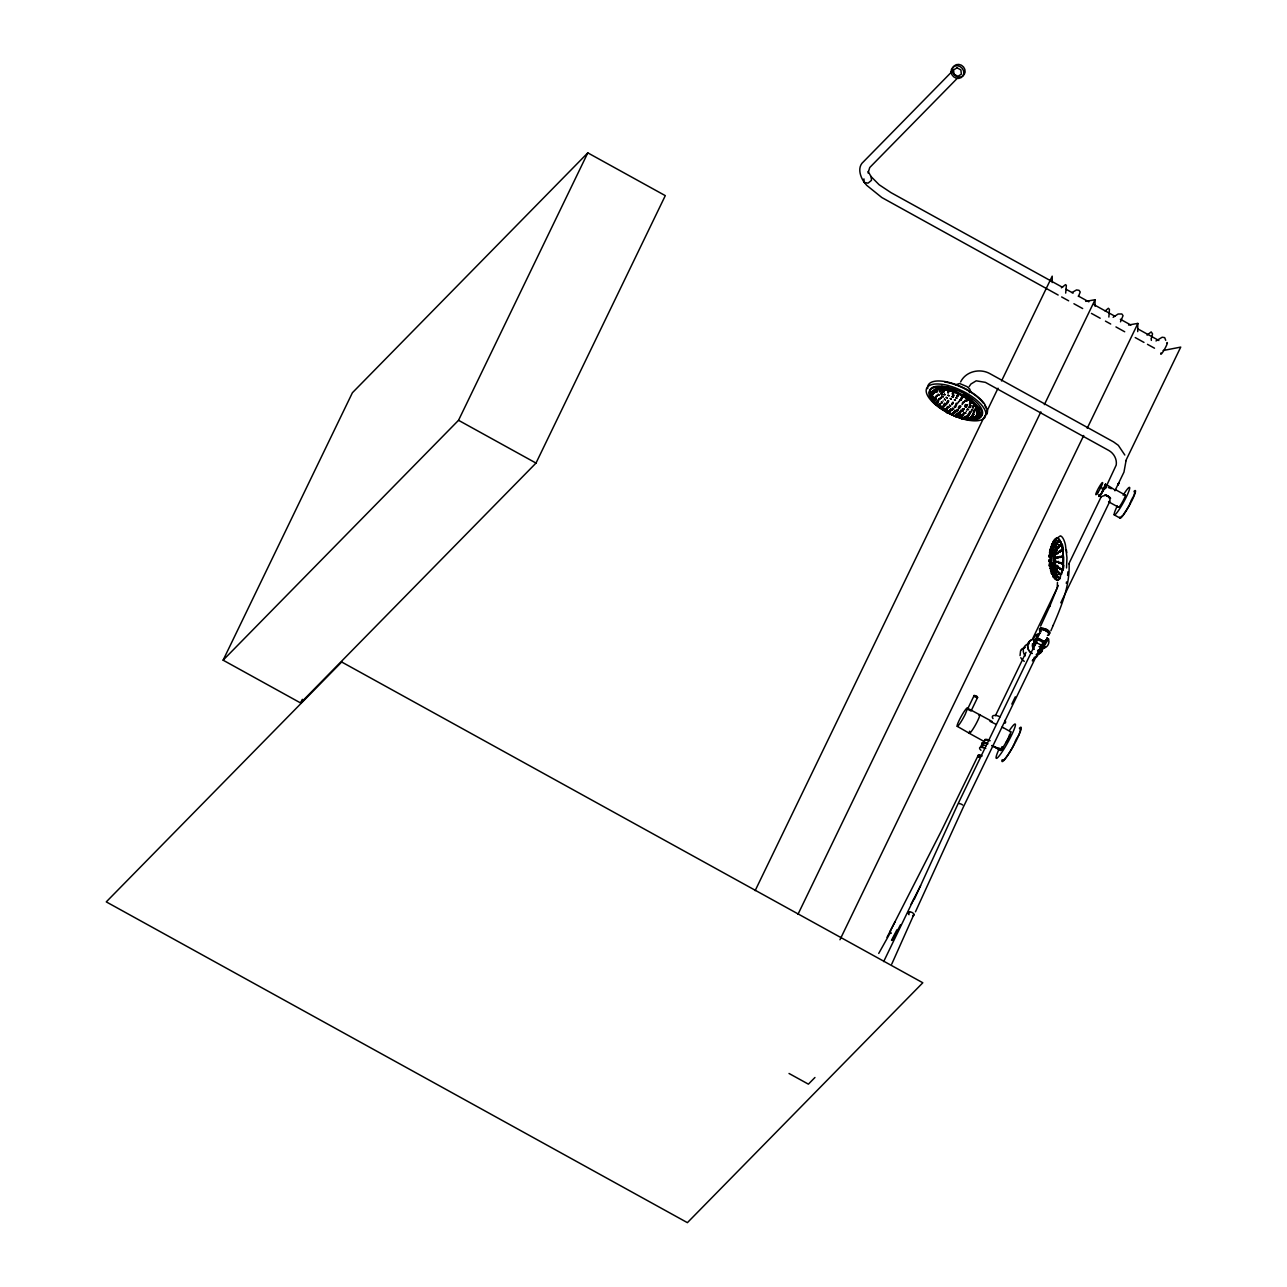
<?xml version="1.0" encoding="UTF-8"?>
<svg xmlns="http://www.w3.org/2000/svg" width="1287" height="1287" viewBox="0 0 1287 1287"><rect width="100%" height="100%" fill="white"/><g stroke="black" fill="none" stroke-linecap="round" stroke-linejoin="round"><path stroke-width="1.5" d="M944.755 390.267L943.242 391.875L943.789 389.511M943.87 391.956L944.755 389.945M1010.504 734.121L1009.523 736.566L1010.842 731.885L1002.171 727.042L1003.007 727.654M1049.661 555.228L1049.677 554.391L1049.532 555.566M1050.61 559.781L1049.854 560.424C1050.465 565.476 1049.661 559.121 1051.318 554.472A5.068 1.544 -89.8 0 1 1052.605 554.44L1053.297 561.695A5.068 1.544 -89.8 0 1 1052.219 564.06L1051.012 563.77M1058.541 572.281C1059.458 571.364 1055.726 571.283 1057.013 572.232M1069.111 564.173C1069.803 585.778 1061.518 606.097 1053.12 625.546M1054.922 564.977L1054.6 563.867L1055.63 565.041M1051.029 564.285L1049.404 563.545M1049.725 557.657L1051.173 557.673M1060.343 574.356C1055.372 573.037 1062.048 575.353 1059.281 573.358M1051.608 566.119C1053.136 565.91 1053.506 565.057 1050.964 567.004M946.588 407.464L947.747 407.963M1049.468 560.038L1050.916 560.054M1053.12 553.169C1054.246 551.303 1051.817 553.683 1052.653 551.447M1059.378 544.691C1056.981 546.653 1062.805 543.516 1059.732 545.897M1050.417 554.037L1051.238 552.879L1051.913 554.005L1049.565 554.263L1050.546 553.008M1055.211 554.214C1054.697 556.354 1054.294 552.799 1055.967 554.198M1049.597 561.904L1049.565 561.18M1053.297 568.436L1051.897 569.144L1053.651 569.658M1058.622 548.085L1058.976 546.782L1057.882 548.053M1049.275 555.164C1047.972 559.7 1050.948 553.41 1049.919 556.145M1054.455 577.026C1050.433 574.099 1056.08 578.635 1053.458 575.82M1053.747 563.159C1053.474 560.955 1052.782 564.462 1054.487 563.175M1050.642 555.711C1050.562 556.402 1048.632 555.003 1050.578 556.724M1126.061 460.569L1123.969 472.104L1114.928 490.797M1050.24 551.64C1049.42 549.549 1053.763 553.635 1050.385 553.024M1051.576 568.001L1052.637 568.886L1050.835 567.857L1052.525 567.873L1051.801 568.822M1051.576 571.525C1049.581 569.868 1055.935 572.345 1051.286 570.414M1057.753 552.734L1057.914 553.78M1056.128 553.41C1057.528 551.286 1055.147 555.276 1057.592 553.442L1056.788 553.249M952.847 396.718C950.466 395.688 954.053 398.713 953.731 394.996M1061.389 549.855L1062.032 550.788L1060.874 551.045M958.381 408.027C961.148 407.689 956.949 409.62 959.169 406.065M1049.742 553.137L1049.677 554.021M984.153 741.215L985.392 739.945L989.446 740.508M1066.537 567.953L1066.955 557.721L1065.427 544.851A23.391 7.223 -89.9 0 0 1060.408 535.842L1056.241 538.706M1035.665 638.32L1035.408 641.891L1036.502 639.623M1050.61 556.113L1049.098 556.386M1049.709 551.56L1049.532 552.686L1050.482 551.512M976.093 409.282C973.197 409.395 978.554 409.716 976.495 407.303M976.077 409.507L976.978 407.561M963.271 396.573C962.805 395.286 960.89 398.793 962.386 398.278M1052.782 570.366L1053.023 571.557M1010.44 732.126L1010.842 731.885M1049.13 560.054L1049.146 561.679L1049.13 560.054L1050.546 561.357M1044.851 646.798L1038.03 650.659L1040.089 650.241L1044.272 641.537L1045.575 641.602L1044.771 641.618L1045.977 639.768L1046.106 640.572M1051.833 546.573L1053.522 546.155C1051.897 547.313 1047.135 546.605 1054.873 545.559M1050.594 555.727L1050.819 553.024M1054.6 550.257C1055.227 548.455 1052.557 551.077 1053.603 549.34M1057.866 552.059C1057.544 551.077 1060.922 553.153 1059.265 551.206M1061.678 569.658C1062.322 568.5 1058.525 569.481 1060.456 569.497M1067.599 575.45L1067.904 571.83M1053.361 543.581C1048.615 545.238 1056.096 543.355 1052.316 544.787L1051.511 547.924M1055.453 569.9L1055.179 568.709L1056.16 569.916M1056.981 569.948L1056.852 568.774M933.542 397.538L932.673 399.115L933.542 397.426M1058.123 542.326C1061.196 540.073 1055.163 543.098 1057.817 541.216M1053.522 546.38L1052.444 547.361M1053.409 545.736L1052.975 546.782L1054.182 545.785M1052.219 282.545L1052.203 276.158L1001.527 380.984M1033.188 645.318L1032.464 643.741L1033.381 648.535L1032.624 647.136L1034.668 642.052M1050.433 562.58L1051.222 562.837L1050.53 561.695M1095.06 306.193L1094.964 299.742L1085.713 301.383M1137.724 331.628L1137.805 323.391L1128.554 325.032M936.083 399.163C934.089 396.299 934.346 404.311 936.099 399.034M936.711 400.997L937.563 401.399M1053.586 558.236C1053.49 558.799 1056.241 557.094 1055.002 558.204M1050.289 563.786C1054.037 564.526 1049.114 564.398 1050.095 563.963M941.103 403.426L940.845 403.571M1052.283 544.546C1051.318 544.095 1057.496 542.133 1054.713 543.886M1058.525 577.509C1057.142 575.353 1059.973 577.654 1057.496 577.541M955.63 404.81C958.123 406.563 954.568 404.166 956.402 403.088M1049.114 555.807L1050.691 555.759M1057.222 574.79C1051.817 573.407 1059.394 575.112 1055.823 573.568M1098.969 495.286L1098.857 496.251M1050.739 561.196C1046.379 561.969 1052.155 558.992 1049.902 560.842M1049.983 555.598L1049.983 554.713L1049.919 555.839M1051.704 552.091C1055.276 553.104 1050.128 550.643 1051.238 550.546M909.024 914.703L908.413 912.483L909.636 911.936A3.121 1.786 24 0 1 913.963 914.333L891.762 964.076M913.834 915.475L912.612 916.022L913.963 914.333M908.268 913.625L909.636 911.936M1053.86 554.52L1054.423 553.667M1059.877 550.707C1061.711 548.809 1058.702 552.332 1061.614 551.045M1054.278 567.438C1052.09 566.36 1058.557 567.567 1053.812 566.489M1056.579 577.622L1055.163 578.394L1054.568 577.332L1055.871 577.847M1052.09 549.066C1050.16 548.552 1049.452 549.694 1051.479 548.214M1062.418 557.319L1062.435 556.016L1061.727 557.271M1051.881 550.128L1052.155 548.326L1050.514 549.308M1060.182 552.01L1059.378 552.091L1060.054 551.174M962.354 408.912L963.287 408.783M1061.437 550.739L1061.888 549.806M934.282 390.621L933.879 393.114L935.182 391.296M935.199 400.836L934.33 400.177M1051.881 573.117C1050.948 574.179 1055.42 573.745 1052.83 573.455C1052.879 569.594 1055.26 572.538 1052.283 573.503M1053.184 565.106C1051.125 563.963 1057.464 565.331 1052.814 564.156M1055.533 557.705C1057.11 558.976 1057.287 555.437 1056.611 558.413M1058.204 556.837L1058.509 558.011L1057.158 557.705M955.276 407.126C952.525 405.502 956.128 409.282 956.128 405.582M943.081 401.19L943.098 400.82M1054.439 542.68L1054.101 543.79L1052.589 543.581M1051.157 568.822L1050.964 567.696L1052.525 567.873M1049.999 549.983C1048.326 551.689 1053.506 548.825 1050.53 551.158M1066.296 583.365L1066.553 581.901M964.703 406.644C970.398 408.832 963.094 400.627 965.813 407.126M1165.716 340.315L1164.687 337.612L1162.161 337.242L1155.983 340.958M1002.09 746.894L1000.53 750.466L1000.98 748.294M1050.835 567.857C1051.849 571.315 1053.039 583.108 1059.7 579.182L1062.901 567.004L1062.885 550.723M1054.246 547.715C1054.954 544.964 1053.86 549.372 1056.064 547.618M1058.332 557.11C1058.155 557.432 1063.593 556.853 1059.507 556.418M936.035 397.426L935.118 396.895L935.955 396.943M1118.258 484.588L1118.805 483.124L1118.435 484.073M1118.258 484.169L1117.776 485.054L1118.805 483.124M960.038 406.016C962.483 406.161 959.298 406.065 960.504 406.724M1046.54 640.443L1047.071 637.966L1048.535 639.012L1048.921 641.537A8.06 7.32 44.5 0 1 1044.899 647.779L1037.612 650.659M1054.568 551.64L1055.308 551.721M943.162 394.723L944.095 394.836M1053.554 560.456L1054.97 560.456M973.149 411.953C975.305 413.03 971.878 409.926 975.031 410.119M1050.047 556.563L1050.691 557.528L1049.967 556.37M956.675 396.171L957.383 395.334L957.834 396.525M944.594 410.859A28.974 11.599 25.8 0 0 969.513 419.819C974.195 420.479 982.464 419.691 982.013 413.272A29.086 11.647 25.8 0 0 980.324 408.832L970.495 399.034L954.021 390.411A29.086 11.647 25.8 0 0 946.074 388.095L941.441 387.387A28.974 11.599 25.8 0 0 929.825 396.846M1052.042 548.503L1051.157 548.809M1056.53 576.399C1057.978 579.182 1055.581 574.983 1058.107 576.351M1058.879 542.374L1059.024 541.135M961.083 400.016C959.169 398.166 961.373 402.236 961.968 398.326M976.431 412.049C978.152 413.352 976.013 409.041 978.313 410.569M1044.771 644.61L1045.575 641.376M1054.053 571.299L1054.423 572.586M973.422 408.108L972.216 407.866M969.111 407.207C971.588 406.708 967.663 408.687 969.883 405.469M974.13 414.141C971.058 418.339 973.953 412.644 973.873 414.205M1061.598 574.211L1062.531 570.672A20.978 6.435 -89.8 0 0 1063.657 557.496L1060.938 541.891L1058.316 538.545L1056.884 538.384A20.882 6.403 -89.8 0 0 1053.056 543.951M1056.128 543.918C1053.683 545.302 1060.729 543.645 1055.533 545.012M1002.364 746.878L1000.916 750.401M1055.485 561.373C1054.262 561.019 1059.265 562.194 1055.662 561.566M1043.821 643.645L1044.24 647.458L1041.585 648.648L1045.977 639.768L1041.585 648.648L1045.06 646.589M1151.189 338.899L1151.366 340.395M1058.187 561.261C1057.496 564.06 1061.453 561.164 1059.394 563.127M1051.012 560.601L1050.417 559.893M1055.951 549.485C1054.954 551.206 1055.501 547.779 1056.724 549.565M1050.98 566.103C1050.964 563.4 1050.047 567.374 1052.332 566.135M948.101 392.197L948.953 390.46L948.294 392.535M949.179 390.83L948.213 392.792M975.868 418.227C973.648 417.342 976.753 419.465 976.753 416.521M1050.642 560.472L1051.769 564.092L1050.144 563.449M977.621 697.425L976.479 695.865L974.146 695.495L967.534 709.153L971.058 711.019L977.621 697.425A2.027 0.804 25.8 0 1 976.286 697.474M1052.846 545.833L1055.951 538.98A21.155 6.483 -89.8 0 1 1057.206 538.143M1151.334 338.384L1152.557 333.88L1151.189 331.917L1147.055 335.119M1050.095 568.034C1050.433 567.358 1049.291 569.53 1051.688 568.082M962.837 411.052C960.52 409.186 963.126 413.079 963.722 409.363M1054.745 551.769L1056.08 551.56L1055.292 551.286M1020.575 650.852L1020.044 655.598M1052.267 544.723L1054.101 540.234A21.139 6.483 -89.8 0 1 1059.668 539.961L1060.697 541.875A21.139 6.483 -89.8 0 1 1062.885 550.675M1053.072 548.68L1053.828 549.694L1052.235 549.726L1053.249 548.503M1052.718 545.994L1052.509 546.492M1061.646 562.564L1062.515 563.481L1061.55 563.77M1055.469 575.53C1051.302 572.779 1056.579 576.817 1054.166 574.42M1057.608 547.329C1056.144 548.616 1057.624 545.817 1059.185 547.409M1057.737 543.87L1056.273 544.691M1056.193 577.155L1055.356 577.364M1051.559 544.642L1051.978 543.581M1040.604 649.308L1044.24 647.458L1043.644 644.304L1045.977 639.768L1041.07 649.292L1039.462 649.999L1044.24 647.458L1043.644 644.304M1060.343 563.03C1062.242 562.789 1058.976 564.478 1062.338 562.532M1054.053 540.604L1054.359 540.91M1033.059 643.934L1032.641 646.283L1034.33 649.356M966.778 400.691C964.317 399.742 967.856 402.525 967.663 398.97M1051.929 548.326L1050.53 548.648M1053.233 625.289L1050.868 630.807M1055.099 555.196L1054.246 556.434L1054.906 555.405M1038.496 651.335L1042.663 648.358L1047.071 637.966L1047.135 639.784M1133.155 497.023L1134.185 494.642A13.916 1.705 -61.1 0 0 1134.378 492.165M1055.163 578.394L1054.616 577.22M1054.085 541.763C1055.115 539.221 1059.33 540.717 1055.067 540.54M1032.624 647.136L1034.78 642.229M1049.677 606.499L1057.238 587.821L1057.447 582.351M949.79 410.81C952.911 411.727 947.811 411.373 950.578 409.057M944.642 403.33C941.939 405.582 946.765 406.563 943.741 404.826M958.686 413.465C961.92 414.06 956.579 414.285 959.458 411.727M963.078 414.35C966.103 414.816 960.987 415.122 963.866 412.628M915.459 911.807L963.368 806.997L1042.148 644.015M933.654 393.066C931.531 393.838 931.515 400.45 932.721 392.213M933.252 401.19C935.44 402.895 931.418 400.643 934.04 399.437M935.569 404.118C937.821 405.678 933.767 403.619 936.357 402.364M946.926 408.22C949.533 408.542 945.543 409.33 947.699 406.499M946.846 412.612C948.294 407.947 946.444 416.843 948.052 411.196M947.393 412.419C949.919 413.642 945.446 412.162 948.181 410.666M952.412 413.368C951.72 415.814 952.058 416.151 952.251 413.24M955.404 415.91L956.193 414.173C954.198 416.264 957.641 416.586 955.485 416.023M956.209 415.299C959.056 416.135 954.198 415.54 956.997 413.561M956.241 416.924C958.091 418.597 955.211 414.301 957.978 415.476M959.008 413.819C961.309 409.668 960.456 415.057 960.713 410.521M960.922 418.291C963.496 419.063 958.879 418.291 961.711 416.554M971.508 401.882L970.06 403.845L970.301 401.689M965.266 419.128L966.038 417.406C964.253 419.707 967.39 419.417 965.363 419.224M968.339 416.602C965.556 416.425 967.953 421.09 968.644 416.94M969.143 419.385C971.798 419.723 967.261 419.803 969.915 417.648M974.822 417.953L975.61 416.216M978.683 413.014C978.458 410.28 974.597 420.865 978.313 414.929M976.318 416.425L977.637 412.709M914.188 899.549L957.946 804.005L1036.743 641.023M931.836 398.536L932.673 396.686L931.836 398.536L932.657 399.211M937.644 390.363L936.212 392.068L936.775 389.607M934.378 400.064L935.182 398.31M954.214 412.113L955.002 410.36C952.026 412.87 957.303 412.95 954.134 412.21M970.897 411.985L969.529 413.915L969.594 411.856M972.232 415.476L973.02 413.738M972.152 415.621L972.94 413.899M973.39 419.24L974.259 417.551L972.618 419.16L973.229 417.197M972.377 419.031L973.149 417.31M1100.916 497.329L1068.87 563.754M1115.346 490.25L1107.753 485.408L1106.305 486.036M956.305 416.891L957.094 415.154M960.939 418.355L961.727 416.634M974.838 418.082L975.61 416.377M931.37 396.058L932.303 394.24M933.284 401.319L934.072 399.597M939.993 391.698C942.454 386.164 937.612 395.447 940.089 389.189M941.601 394.289C944.047 388.738 939.188 398.053 941.65 391.779M948.262 410.794L947.473 412.532L948.422 410.714M956.37 415.267L957.158 413.513M960.022 411.953L960.81 410.199M961.791 410.875L962.563 409.153M961.244 415.749L959.829 417.406L960.215 415.331M960.456 416.296C962.901 417.278 958.204 416.312 961.244 414.559M969.529 403.41L970.495 401.447M967.744 416.505L966.955 418.259L967.904 418.613M969.288 419.321L970.076 417.583M975.031 409.395L975.803 407.673M976.865 414.43L977.83 412.548M1049.919 605.952L1040.62 626.061M936.518 402.397L935.713 404.134L936.469 402.558M943.001 391.554L943.789 389.832M946.717 402.236C949.581 402.461 943.902 403.877 946.428 404.697M951.608 414.993L952.412 413.256M976.415 416.602L977.187 414.881M1034.201 646.717L1036.678 641.312M932.142 393.951L932.946 392.197M973.519 406.756C976.608 401.93 971.379 410.183 973.535 404.858M976.56 416.328L977.364 414.591M1078.458 296.444L1080.227 292.004L1079.005 290.315L1076.495 289.945L1071.958 292.567M1120.51 321.814L1123.052 315.653L1121.846 313.964L1118.097 314.028L1113.142 317.31M943.001 391.248L944.063 389.398M955.646 415.926L956.45 414.189M956.386 415.476L957.174 413.754M965.475 419.128L966.28 417.39M966.971 418.452L967.583 416.586M969.304 419.498C972.538 417.648 967.711 417.953 970.173 417.889M1130.099 502.702L1129.584 504.568A13.916 1.705 -61.1 0 1 1123.326 514.543M933.477 401.254L934.282 399.517L934.072 401.785M947.296 402.139L948.117 400.402M965.009 406.515L965.829 404.761M933.493 392.39L934.587 390.653M938.883 407.287L939.59 405.325C938.818 407.673 939.43 408.703 939.687 405.566M949.919 410.987L950.723 409.282M956.466 417.052L957.271 415.331M969.658 403.684L970.462 401.994M947.731 391.988L948.551 390.234M944.127 405.083L944.948 403.346M961.196 418.323L962.016 416.586M972.618 419.16L973.422 417.455M1130.839 501.222L1131.498 499.823M932.48 398.841L932.978 396.814M934.668 400.177L935.488 398.423M942.808 410.054L943.339 408.269C941.971 410.826 943.838 411.261 943.628 408.317M969.336 407.448L970.141 405.743M968.773 415.428L969.738 413.545L968.773 415.428L967.679 415.122L968.95 413.207M973.39 412.162L974.179 410.456M976.656 412.258L977.46 410.553M936.759 392.052L937.129 389.688M942.792 410.199L943.612 408.478M965.926 400.9L966.73 399.211M973.422 413.69L972.489 415.074M952.991 393.967C955.807 389.575 949.886 397.49 953.345 391.65M956.627 416.972L957.448 415.251M961.228 418.484L962.032 416.779M972.441 418.935L973.615 417.197M939.092 407.239L939.912 405.502M950.192 410.778L951.013 409.041M969.706 403.201L970.929 401.415M975.144 418.227L975.948 416.521M932.11 396.46L932.641 394.417L932.238 396.734M953.249 402.622L951.592 404.391L952.396 402.702M954.423 407.207L955.244 405.502M956 405.437L956.804 403.748M958.992 401.801L959.796 400.112M960.359 400.048L961.18 398.343M961.679 398.31L962.499 396.621M975.337 409.588L976.141 407.899M977.026 414.285L978.265 412.516M943.242 391.875L944.063 390.186M944.175 410.44L944.996 408.719M952.155 396.975L952.959 395.286M948.455 412.419L949.275 410.714M957.528 403.603L958.332 401.914M955.823 416.184L956.643 414.478M956.772 415.363L957.592 413.626M962.113 404.52L962.676 402.155M963.866 402.541L964.687 400.852M959.426 417.068L960.633 415.428M965.7 419.353L966.521 417.648M936.035 404.343L936.872 402.606M957.383 395.334L958.22 393.581M951.962 415.122L952.798 413.4M958.96 408.446L959.78 406.756M960.247 412.451L961.051 410.746M976.769 416.715L977.589 415.025M223.118 660.183L352.397 392.744L587.805 152.863L665.299 195.64L536.003 463.079L300.595 702.959L223.118 660.183L458.526 420.302L587.805 152.863M300.595 702.959L302.348 699.34M932.464 394.16L933.316 392.438M973.101 406.74L973.921 405.051M755.147 890.652L984.056 417.133M986.679 411.711L998.036 388.207M797.988 914.285L1040.877 411.856M1044.368 404.633L1095.044 299.807M839.961 939.751L1083.718 435.505M1087.209 428.281L1137.885 323.455M995.446 715.652L1026.029 652.364M1032.158 639.703L1058.381 585.456M1105.597 487.805L1116.215 465.057C1117.132 459.25 1113.915 453.362 1108.879 450.514L985.392 382.352L976.189 380.823L970.913 384.025L969.143 386.631M978.619 756.933A3.185 1.271 25.8 0 1 980.179 755.308L981.852 755.936L978.168 755.437L941.553 830.533L889.784 931.965L890.701 932.029L878.731 953.426M883.67 961.582L914.253 898.326M1125.675 460.955L1180.726 347.104L1163.142 350.514M1011.823 704.086L1015.314 696.846M1032.801 660.681L1034.555 657.062M1060.778 602.815L1109.732 501.544M1043.693 644.514L1044.899 641.634M1009.523 736.47L1001.559 749.854L991.971 745.511M943.87 391.65L944.481 389.591M946.251 404.102L947.103 402.364M957.126 396.042L957.946 394.369M951.978 415.267L952.814 413.561M1033.751 643.757L1033.928 645.254L1033.815 641.811A7.963 7.239 44.5 0 1 1035.762 634.877L1039.848 633.107L1033.928 645.254L1032.303 645.318L1033.268 649.517M941.36 407.963L941.891 406.048M944.385 410.344L945.237 408.623M952.589 396.412L953.442 394.659M948.246 411.132L947.409 412.854L947.634 410.875M948.004 412.644L948.841 410.923M948.696 412.29L949.549 410.569M959.458 401.222L960.311 399.469M960.826 399.453L961.212 397.586M962.145 397.699L962.998 395.962M956.048 416.071L956.884 414.35M962.563 403.957L963.416 402.204M964.317 401.962L965.17 400.209M965.475 406.612L966.328 404.858M967.374 418.597L968.194 416.875M969.69 419.61L970.527 417.921M933.799 401.496L934.652 399.774M954.857 412.242L955.71 410.521M977.428 414.736L978.249 413.03M934.298 393.002L934.941 390.942M970.06 403.845L970.881 402.171M952.477 394.192L953.297 392.519M956.852 417.197L957.705 415.508M973.036 419.256L973.873 417.551M1014.993 741.859L1016.987 737.773M935.022 400.45L935.874 398.729M943.178 410.28L944.031 408.558M966.569 400.402L967.438 398.664M968.387 415.444L969.433 413.336M973.809 412.258L974.661 410.569M977.074 412.339L977.927 410.65M936.614 391.731L937.467 390.009M966.328 401.029L967.164 399.356M969.754 407.577L970.591 405.888M972.795 418.918L974.082 417.294M947.892 392.841L948.728 391.168M962.531 411.116L963.384 409.427M961.63 418.613L962.483 416.924M939.43 407.48L940.282 405.775M970.623 403.603L971.347 401.592M975.562 418.275L976.415 416.586M939.928 391.377L940.797 389.671M941.521 393.983L942.39 392.262M941.505 408.301L942.357 406.595M952.557 397.12L953.394 395.431M957.174 415.556L958.204 413.964M959.41 413.98L960.247 412.29M975.755 409.636L976.946 407.818M943.612 392.052L944.465 390.379M947.666 402.381L948.535 400.659M957.705 395.608L958.574 393.886M960.359 417.455L961.051 415.604M968.805 413.577L970.012 413.706M966.103 419.449L967.213 417.712M932.737 394.482L933.606 392.792M936.357 404.617L937.209 402.911M943.661 406.628C941.36 406.129 946.058 408.043 944.208 404.681M973.76 406.579L974.581 404.601M977.428 416.634L978.217 414.752M977.187 416.747L978.04 415.041M939.816 391.843L940.877 390.009M941.408 394.433L942.486 392.599M944.803 405.485L945.672 403.78M957.528 396.106L958.381 394.417M960.215 417.487L961.083 415.781M965.797 406.853L966.682 405.132M961.292 416.779L962.161 415.074M970.092 419.659L970.961 417.969M1102.09 488.931L1102.573 487.982M920.607 885.665L911.051 904.311M941.666 408.22L942.197 406.242M936.646 392.245L937.515 390.572M952.83 394.208L953.876 392.278M959.362 408.494L960.231 406.821M970.446 403.812L971.315 402.123M946.524 404.375L947.409 402.67M952.267 404.504L953.12 402.831M966.682 400.949L967.551 399.26M970.125 407.512L971.122 405.566M974.179 412.194L975.176 410.28M977.444 412.258L978.426 410.344M934.265 393.227L935.134 391.538M941.714 408.349L942.583 406.66M947.908 402.879L948.744 401.077M952.83 397.007L953.715 395.318M957.753 395.913L958.638 394.224M978.876 412.837L977.428 414.253M896.942 929.777L891.489 940.282L892.422 940.33L900.514 924.726M1055.919 565.685C1057.769 566.312 1054.23 566.457 1057.399 565.669M1057.512 565.427L1057.753 566.634M1051.929 549.485L1050.256 549.276M1044.272 641.537L1039.848 649.629L1041.36 648.841M1055.485 543.918L1054.793 543.243M1051.206 551.785C1050.353 554.391 1052.493 550.691 1049.661 551.801M1052.975 546.782L1054.761 546.46M1100.594 494.594L1098.985 496.396M1055.807 552.316L1055.115 551.126M1053.892 575.466L1053.603 574.42A20.624 6.322 -89.8 0 1 1052.557 570.624M1057.608 567.277C1057.094 568.42 1061.839 566.618 1058.236 568.146M1055.372 557.544C1053.635 560.279 1055.163 556.772 1056.209 558.172M1132.029 498.729L1132.657 497.699M1096.862 493.886L1097.779 492.567L1096.862 493.886A6.934 0.853 -61.1 0 0 1101.254 486.566A6.934 0.853 -61.1 0 0 1102.299 482.641L1101.527 483.413A6.934 0.853 -61.1 0 0 1097.184 490.701A6.934 0.853 -61.1 0 0 1096.138 494.626L1096.492 494.401M1041.521 650.128L1039.381 652.461M1052.493 565.99L1049.999 565.862L1050.868 566.843M1050.208 566.972L1050.128 565.942M1042.663 648.358L1048.535 639.012M1101.093 493.854L1105.485 484.202M1060.649 544.642L1060.488 545.913M930.549 392.487L935.681 389.044A27.043 10.827 25.8 0 1 946.122 389.446A27.252 10.907 25.8 0 1 959.024 393.886M1050.642 559.716L1049.034 561.293M960.617 381.933C965.797 371.251 980.131 367.985 990.105 373.761L1113.593 441.924L1118.323 445.334L1124.806 455.019M1054.31 560.923L1055.404 560.07L1054.262 560.456M1033.815 641.811L1039.848 633.107L1036.646 635.955M1052.895 572.522L1052.557 571.348M1017.599 736.759L1018.612 735.344A17.712 2.172 -61.1 0 0 1019.819 729.005M998.825 748.761L1001.559 749.854L1003.168 747.779M986.727 413.931L984.748 415.942M1040.62 651.447L1041.263 650.611M1057.383 549.871L1056.289 550.209M1025.337 647.329L1021.267 649.726M1054.005 562.516L1054.809 562.258L1054.343 563.449L1055.163 562.467M969.433 392.615L970.591 391.264L969.738 389.06L967.068 386.647L959.603 383.494L955.469 384.845M1050.337 554.311L1051.238 553.313M1050.964 566.36L1051.463 564.961L1052.493 565.556M1055.726 557.416L1056.289 557.705M1052.251 565.443L1053.088 565.54C1051.415 565.476 1051.688 567.47 1051.527 565.476M1049.211 560.875L1050.53 560.81M1032.271 660.778L1033.638 659.346M1037.547 635.488L1039.848 633.107M952.187 71.348L861.904 163.352C857.592 168.967 860.585 177.22 864.285 182.416L868.065 183.156L871.492 180.325L871.138 176.769L868.146 171.444M957.158 78.443L869.739 167.535L868.049 172.989M814.944 1077.492L808.397 1084.153L789.028 1073.471M1036.132 636.18L1037.499 635.826M1050.98 558.075L1050.385 556.933L1051.061 558.172M1021.267 649.838L1023.149 648.165M1054.697 561.116L1055.404 560.07M1055.758 566.795L1054.616 567.342L1055.565 566.425M1053.538 564.14L1054.359 563.996L1053.763 565.25L1054.68 564.462M1056.112 561.759L1056.225 561.373M1050.305 553.844L1051.157 553.137L1050.369 553.378M1051.736 552.654L1051.913 551.463M1000.53 750.466L992.245 745.64M1052.235 549.726L1053.345 548.712M1054.005 562.982L1054.97 562.21M1000.449 749.871L992.245 745.881M989.976 721.331L995.961 724.259M1105.131 310.971L1108.348 308.269L1109.442 309.411L1108.863 317.052M1038.963 652.718L1039.799 652.171M1055.227 540.926L1055.807 539.752M1054.343 563.449L1055.243 562.869M1058.268 573.503L1060.038 573.326M1061.389 287.821L1065.523 284.636L1066.36 285.392L1065.684 293.098M1055.871 571.412L1054.198 571.943M1040.346 649.436L1044.24 647.458M1053.57 568.275L1054.809 568.613M1053.265 553.313L1053.104 554.488L1054.857 553.426M1054.793 560.73L1054.053 560.73M1050.691 559.942L1049.243 560.263M1053.49 564.559L1055.211 564.092M966.424 411.663L966.199 411.132M1053.763 565.25L1054.713 564.88L1053.924 565.122M967.888 409.893L967.02 409.909M942.052 396.653L943.419 396.991L941.634 395.769M1052.235 566.489L1053.651 565.138M1014.413 743.339L1012.499 747.441A17.712 2.172 -61.1 0 1 1002.959 759.797M971.315 410.376L972.57 409.652L971.572 409.765M1056.386 539.897L1056.128 540.315M1055.083 571.959L1055.919 571.766L1054.31 571.927M998.953 748.31L1001.559 749.854L998.551 748.423L999.388 749.436M1054.294 576.496L1053.007 576.673M1050.626 570.817L1052.895 570.591M1051.913 546.203L1053.442 546.155M1054.021 569.16L1054.761 569.176M1050.224 565.186L1052.316 564.945M1051.929 572.458L1053.474 572.345M1050.514 554.456L1049.709 554.52M1037.853 650.498L1039.462 649.999M1049.372 564.896C1050.353 569.176 1048.455 563.561 1050.128 564.8M1059.298 574.356L1060.118 574.581M1049.613 566.232L1051.157 566.135L1049.548 566.071M1060.424 569.127L1061.743 568.983M952.959 413.111L954.101 413.626L952.911 412.854M1061.26 556.241L1062.547 556.113M1055.678 570.961L1054.632 570.768M1059.056 573.905L1060.005 574.275M1052.846 565.476L1053.908 565.363M1052.042 573.97L1053.586 573.905M1061.228 563.513L1062.242 563.77M1052.396 566.682L1053.216 566.65L1051.656 566.666M1055.967 568.693L1055.034 568.838M1052.734 569.417L1051.929 568.404M1050.964 568.259L1051.881 569.192L1051.624 568.275M1053.731 575.321L1055.26 575.305M1052.573 573.101L1053.586 573.439M1051.222 570.093L1051.576 571.331M1054.745 546.621L1056.273 546.573M1051.849 572.265C1052.653 570.929 1050.707 574.404 1051.109 572.442M1050.385 550.691L1051.125 550.675M1056.514 571.171L1058.027 571.122M1057.592 546.991L1059.201 546.959M1055.935 549.147L1057.48 549.115M1054.536 551.303L1056.048 551.27M1050.514 570.27L1052.042 570.238L1052.364 571.364M1056.08 542.841L1054.503 542.776M1050.707 560.698L1049.114 560.569M1049.629 553.378L1051.109 553.362M1053.281 562.516L1054.713 562.499M1059.587 568.854L1061.148 568.838M1058.654 551.528L1060.247 551.496M1056.804 552.863L1058.348 552.847M1053.876 555.566C1053.281 557.689 1053.152 553.7 1055.34 555.55M1049.404 564.72L1050.192 564.655M1053.393 573.423L1051.431 573.31M1057.753 544.24L1056.177 544.176M1049.983 555.276L1051.238 555.662M1049.516 557.4L1050.964 557.4M1056.434 561.743L1057.898 561.743M1059.153 556.965L1060.761 556.949M1057.222 557.335L1058.767 557.335M1054.101 558.091L1055.581 558.075M1049.677 559.893L1051.141 559.893M1049.066 561.019L1050.61 561.019M1049.388 561.405L1050.98 561.405M1058.429 567.744L1059.764 568.243M1054.262 574.855L1055.42 574.903M1060.44 556.74L1062 556.756M1056.514 557.48L1057.978 557.496M1049.5 555.115L1051.093 555.131M1049.291 557.03L1050.739 557.351M1057.142 562.017L1058.686 562.033M1059.056 562.66L1060.665 562.676M1059.121 562.869L1060.166 563.159M1055.935 574.356L1056.981 574.742M1053.393 556.113L1054.825 556.145M1049.709 562.564L1051.157 562.596M1049.452 563.915L1050.932 563.947M1049.436 565.266L1050.948 565.299M1049.79 550.868L1051.334 550.9M1049.613 552.445L1051.109 552.477M1056.579 566.328L1058.123 566.36M1058.381 567.921L1059.973 567.953M1060.633 557.448L1059.088 557.335M1051.543 571.138L1050.723 571.155M1058.718 545.704L1060.295 545.752M1056.9 547.86L1058.413 547.908M1055.34 550.016L1056.949 550.225M1052.975 554.343L1054.407 554.375M1050.289 568.983L1051.817 569.031M1050.9 546.975L1052.444 547.023M1055.597 569.771L1057.142 569.819M1057.174 572.104L1058.783 572.168M1060.488 563.079L1058.944 562.982M1057.11 542.31L1058.67 542.358M1052.412 553.137L1053.844 553.185M1052.187 574.227L1053.844 574.275M1054.021 541.714L1054.89 541.795M1051.929 543.709L1053.136 543.806M1057.85 541.473L1059.185 541.666M1059.539 544.835L1060.842 544.948M1061.502 550.305L1062.065 550.321M948.02 410.682L943.628 410.151L937.37 405.485A27.252 10.907 25.8 0 1 930.598 392.583M941.875 386.18L946.862 386.953M1049.709 554.858L1050.948 555.019M1061.373 556.579L1062.644 556.772M1061.26 563.304L1062.515 563.481M1051.656 568.484L1052.669 568.709M1052.139 565.62L1053.2 565.878M1038.529 638.481L1043.886 641.441M979.697 755.196L981.772 756.016M1055.372 563.819L1055.774 564.285M953.233 402.429L952.863 402.139M1108.445 487.564L1111.292 488.69M1110.021 497.796A4.971 1.995 25.8 0 0 1108.638 496.621L1106.74 495.575A4.971 1.995 25.8 0 0 1104.841 494.932M959.282 413.014L958.204 412.837M967.39 708.14L992.197 721.524M1062.579 287.339L890.99 192.632L879.15 184.749L870.784 176.303M1066.086 289.269L1073.085 293.146M1078.345 296.042L1088.85 301.834M1094.095 304.746L1115.105 316.345M1120.366 319.24L1130.871 325.032M1137.869 328.909L1158.879 340.508M1058.155 295.029L881.836 197.538L866.65 185.28L864.156 182.255L863.931 178.877M1061.646 296.959L1068.66 300.82M1073.921 303.732L1082.673 308.558M1091.44 313.401L1100.192 318.227M1105.453 321.123L1110.697 324.034M1115.958 326.93L1124.709 331.773M1135.231 337.564L1143.982 342.406M1147.489 344.337L1154.503 348.198M1115.298 489.543L1125.337 495.093M1106.74 495.575L1108.638 496.621M1118.628 507.319L1108.574 501.769C1112.676 500.9 1107.383 493.468 1103.779 495.817A4.714 1.384 -6.9 0 0 1101.093 496.959M1114.14 514.832L1119.947 518.034M458.526 420.302L536.003 463.079M969.32 733.317L983.751 741.28M959.008 393.822L970.848 400.933A27.252 10.907 25.8 0 1 978.538 408.96M1051.592 567.68L1052.637 568.275M957.303 726.383L969.24 733.204M964.043 394.353L968.065 396.75M973.696 406.322L972.747 406.563M969.288 397.603L971.717 399.324M1044.465 641.425L1045.462 642.181M951.592 404.391L952.38 404.327M1050.9 563.609L1051.849 564.478M1050.659 554.681L1051.286 555.92M1041.215 631.708L1039.301 629.118L1040.636 627.766L1046.653 629.391A5.582 2.236 25.8 0 1 1049.774 633.252A8.028 3.201 25.2 0 1 1048.985 634.024M977.959 755.726L979.021 757.19M1050.192 563.046L1051.061 564.076M939.96 404.247L938.963 403.571M1040.668 644.996L1041.312 646.01M1050.289 559.346L1051.093 560.537M1020.8 657.689L1021.701 659.073M1056.177 557.287L1056.852 558.349M1052.734 575.836L1053.216 576.946M1053.731 575.466L1055.951 579.279A21.171 6.483 -89.8 0 0 1058.445 580.019M895.092 921.733L887 937.354M987.354 409.861L984.346 403.555A32.931 13.176 25.8 0 0 979.343 398.166A32.625 13.063 25.8 0 0 945.623 381.676A32.625 13.063 25.8 0 0 927.702 388.658M1051.801 569.481L1054.97 578.426L1057.769 579.761A20.978 6.435 -89.8 0 0 1060.456 576.978M985.922 413.127L985.231 417.02A32.625 13.063 25.8 0 1 978.603 420.592A32.481 12.999 25.8 0 1 971.942 420.688L969.352 420.366A32.625 13.063 25.8 0 1 928.104 396.509A32.818 13.143 25.8 0 1 926.576 393.211A32.625 13.063 25.8 0 1 940.25 384.121A32.818 13.143 25.8 0 1 948.39 385.537M978.168 755.437L978.184 756.273M1166.73 342.905A6.692 0.82 -61.1 0 1 1164.429 349.453A6.692 0.82 -61.1 0 1 1161.035 352.911M959.105 803.619A3.121 1.496 25 0 1 962.644 805.018M981.836 747.634A3.346 1.335 25.8 0 1 984.909 748.101M978.763 715.138A10.698 1.319 -61.1 0 1 975.112 725.562A10.698 1.319 -61.1 0 1 969.642 731.193M1009.619 730.179A19.578 2.397 -61.1 0 1 1015.443 724.822A19.578 2.397 -61.1 0 1 1009.281 739.719A19.659 2.413 -61.1 0 1 1004.294 748.471A19.578 2.397 -61.1 0 1 996.46 758.365A19.578 2.397 -61.1 0 1 999.356 748.423M1019.368 728.249A19.578 2.397 -61.1 0 1 1017.293 738.561A19.659 2.413 -61.1 0 1 1010.102 751.672A19.578 2.397 -61.1 0 1 1001.978 759.973M1009.281 735.006A7.175 0.885 -61.1 0 1 1006.128 742.309M1002.879 747.136A7.175 0.885 -61.1 0 1 1002.203 747.409M975.256 697.039A2.027 0.804 25.8 0 1 974.098 695.479M993.017 718.58A7.239 2.896 25.8 0 1 993.628 715.524A7.239 2.896 25.8 0 1 1000.047 716.795M1004.906 720.414A7.239 2.896 25.8 0 1 1004.857 723.262M982.56 744.497A4.665 1.866 25.8 0 1 983.139 742.679A4.665 1.866 25.8 0 1 987.145 743.484M981.466 746.782A4.665 1.866 25.8 0 1 982.045 744.964A4.665 1.866 25.8 0 1 986.035 745.768M983.139 743.066A4.006 1.609 25.8 0 1 987.322 743.194M984.812 739.671A4.006 1.609 25.8 0 1 985.633 739.333M986.437 739.349A4.006 1.609 25.8 0 1 990.089 740.765M982.094 745.736A4.134 1.657 25.8 0 1 982.834 745.64M1105.163 484.636A6.966 0.853 -61.1 0 1 1104.857 487.387A6.966 0.853 -61.1 0 1 1100.401 495.157A6.966 0.853 -61.1 0 1 1099.275 494.932M1105.066 488.545A5.035 2.011 25.8 0 1 1105.79 487.805M1122.184 515.862A13.916 1.705 -61.1 0 1 1121.363 516.521M1123.133 495.238A15.782 1.947 -61.1 0 1 1129.085 490.572A15.782 1.947 -61.1 0 1 1117.052 512.516A15.782 1.947 -61.1 0 1 1117.309 505.871M1134.04 491.328A15.782 1.947 -61.1 0 1 1129.6 505.003A15.782 1.947 -61.1 0 1 1120.012 516.891M1124.725 495.382A7.014 0.869 -61.1 0 1 1122.859 501.27A7.014 0.869 -61.1 0 1 1118.467 506.901M1105.372 488.545A4.907 1.963 25.8 0 1 1106.466 487.419M1106.032 495.141A4.907 1.963 25.8 0 1 1110.617 498.391M1105.034 484.684A6.853 0.837 -61.1 0 1 1104.68 487.516A6.853 0.837 -61.1 0 1 1100.224 495.205A6.853 0.837 -61.1 0 1 1099.355 494.53M1042.245 650.675A8.012 7.288 44.5 0 1 1036.888 654.423M1032.077 653.442A8.012 7.288 44.5 0 1 1031.611 639.784M1038.529 652.782A8.012 7.288 44.5 0 1 1034.04 658.526M1025.256 655.903A8.012 7.288 44.5 0 1 1029.278 643.677M1024.307 661.309A7.931 7.207 44.5 0 1 1023.02 660.424M1042.711 649.179A8.012 7.288 44.5 0 1 1036.18 654.536M1032.013 653.49A8.012 7.288 44.5 0 1 1031.563 639.832M1039.912 630.887A5.035 2.011 25.8 0 1 1045.124 630.308A5.035 2.011 25.8 0 1 1048.471 634.845M1048.342 633.928A5.035 2.011 25.8 0 0 1048.937 631.547A5.035 2.011 25.8 0 0 1043.837 628.523L1040.845 628.506A5.035 2.011 25.8 0 0 1040.7 630.276M1039.623 631.016A5.261 2.107 25.8 0 1 1042.583 629.568A5.261 2.107 25.8 0 1 1048.471 632.818A5.261 2.107 25.8 0 1 1047.489 635.36M1037 638.77A4.44 1.77 25.8 0 1 1042.743 640.846A4.44 1.77 25.8 0 1 1043.113 643.725M1037.065 643.017A4.44 1.77 25.8 0 1 1036.968 639.912A4.44 1.77 25.8 0 1 1043.21 643.098A4.44 1.77 25.8 0 1 1040.153 644.594M1035.568 644.417A3.185 1.271 25.8 0 1 1037.306 643.275A3.185 1.271 25.8 0 1 1041.07 645.656A3.185 1.271 25.8 0 1 1038.979 646.589M982.126 744.497A5.132 2.059 25.8 0 1 983.043 742.47A5.132 2.059 25.8 0 1 987.982 743.822M981 750.289A5.132 2.059 25.8 0 1 980.227 747.216A5.132 2.059 25.8 0 1 985.762 748.407M944.755 381.966A31.515 12.613 25.8 0 1 983.477 403.346M984.555 404.938A31.515 12.613 25.8 0 1 986.035 408.043M951.061 414.269A27.252 10.907 25.8 0 0 972.763 419.53A27.896 11.165 25.8 0 0 978.989 417.245L980.002 415.621A27.477 11.004 25.8 0 0 978.538 408.912M987.402 409.958A32.931 13.176 25.8 0 1 986.775 414.028M985.89 413.159A32.481 12.999 25.8 0 0 982.85 406.612L981.45 404.794A32.658 13.079 25.8 0 0 975.771 399.388A32.625 13.063 25.8 0 0 962.837 391.168L956.997 388.529A32.625 13.063 25.8 0 0 948.278 385.601M951.141 388.915A27.526 11.02 25.8 0 1 955.485 390.395M980.758 416.731A28.877 11.567 25.8 0 1 978.168 418.066M934.089 386.824A28.877 11.567 25.8 0 1 941.955 386.245M981.643 415.83A28.877 11.567 25.8 0 0 982.576 413.577L982.608 412.274A28.877 11.567 25.8 0 0 960.585 391.747L955.002 389.366A28.925 11.583 25.8 0 0 946.83 386.953M942.277 409.395A28.974 11.599 25.8 0 1 931.691 399.903A29.215 11.696 25.8 0 1 929.874 396.879M931.193 397.056A28.925 11.583 25.8 0 1 930.356 395.479M929.825 393.967A28.925 11.583 25.8 0 1 929.568 392.551L929.922 390.041A28.925 11.583 25.8 0 1 933.992 386.76M1062.145 543.902A20.624 6.322 -89.8 0 1 1063.464 549.581M1063.834 565.315A20.624 6.322 -89.8 0 1 1063.126 570.189M1057.48 579.697A20.624 6.322 -89.8 0 1 1054.069 575.772M1052.959 546.026A20.624 6.322 -89.8 0 1 1055.983 539.398M1066.376 549.871A20.672 6.29 89.4 0 1 1066.762 552.686M946.878 409.652L945.784 409.137L946.878 409.652M958.574 414.864L957.415 414.478L958.574 414.864M962.821 415.765L961.662 415.556L962.821 415.765M955.469 400.177L954.423 399.839L955.469 400.177M967.567 404.761L966.505 404.729L967.567 404.761M939.076 405.839L938.175 405.244L939.076 405.839M967.309 416.457L966.135 416.232L967.309 416.457M970.897 416.811L972.007 417.101L970.897 416.811M956.917 398.037L955.903 397.892L956.917 398.037M953.683 408.832L952.46 408.317L953.683 408.832M936.823 403.298L935.939 402.654L936.823 403.298M949.13 407.352L947.972 406.74L949.13 407.352M1051.173 549.565L1051.173 549.565M940.218 405.132L939.237 404.504L940.218 405.132M936.405 395.479L937.29 396.251L936.405 395.479M938.078 402.381L937.161 401.705L938.078 402.381M964.574 412.837L965.7 413.304L964.574 412.837M935.231 398.89L934.41 398.214L935.231 398.89M941.376 398.133L940.395 397.506L941.376 398.133M938.69 400.884L937.773 400.209L938.69 400.884M957.158 409.556L958.348 410.183L957.158 409.556M939.783 399.453L938.802 398.793L939.783 399.453M942.357 402.734L941.344 402.091L942.357 402.734M944.417 399.147L945.495 399.887L944.417 399.147M938.175 394.337L939.076 395.045L938.175 394.337M969.642 411.567L970.816 411.808L969.642 411.567M946.235 397.377L947.264 398.021L946.235 397.377M964.269 409.041L963.046 408.864L964.269 409.041M967.309 409.186L968.467 409.459L967.309 409.186M1053.297 541.537L1053.828 540.604L1053.297 541.537M944.24 394.192L945.173 394.836L944.401 394.112M948.02 395.206L948.986 395.801L948.02 395.206M950.273 398.536L951.254 399.227L950.273 398.536M967.357 708.896L965.314 714.076A10.473 1.287 -61.1 0 1 958.075 725.836A10.473 1.287 -61.1 0 1 959.185 720.334A10.473 1.287 -61.1 0 1 966.424 708.558A10.344 1.271 -61.1 0 1 967.357 708.896M1053.426 546.814L1052.332 547.313L1053.426 546.814M956.901 411.615L955.614 411.132L956.901 411.615M1100.465 488.014L1101.205 486.566L1100.465 488.014M949.452 405.228L950.626 405.936L949.452 405.228M341.682 662.001L106.274 901.881L687.403 1222.65L922.811 982.769L341.682 662.001M951.141 409.668L952.251 410.328L951.141 409.668M957.061 67.809L953.587 69.932L953.973 74.179L957.85 76.319L961.325 74.212L960.922 69.948L957.061 67.809M948.921 411.518L949.967 412.146L948.921 411.518M964.462 416.956L965.459 417.374L964.462 416.956M1055.823 567.213L1054.841 567.583L1055.823 567.213M963.287 417.905L964.22 418.275L963.287 417.905M1054.503 567.937L1053.651 567.969L1054.503 567.937M953.2 414.366L952.123 413.835L953.2 414.366M942.792 407.85L941.794 407.271L942.792 407.85M945.784 410.344L944.738 409.7L945.784 410.344M952.46 414.881L951.447 414.382L952.46 414.881M890.877 933.236L889.944 932.496L890.861 933.252M951.093 72.04A6.692 6.081 44.5 0 0 961.148 77.606A6.692 6.081 44.5 0 0 960.118 66.554A6.692 6.081 44.5 0 0 951.093 72.04M952.396 70.721A6.692 6.081 44.5 0 0 962.467 76.271A6.692 6.081 44.5 0 0 961.421 65.219A6.692 6.081 44.5 0 0 952.396 70.721M938.384 406.177A26.657 10.682 25.8 0 0 978.957 416.296A26.657 10.682 25.8 0 0 948.181 390.395A26.657 10.682 25.8 0 0 938.384 406.177"/></g></svg>
